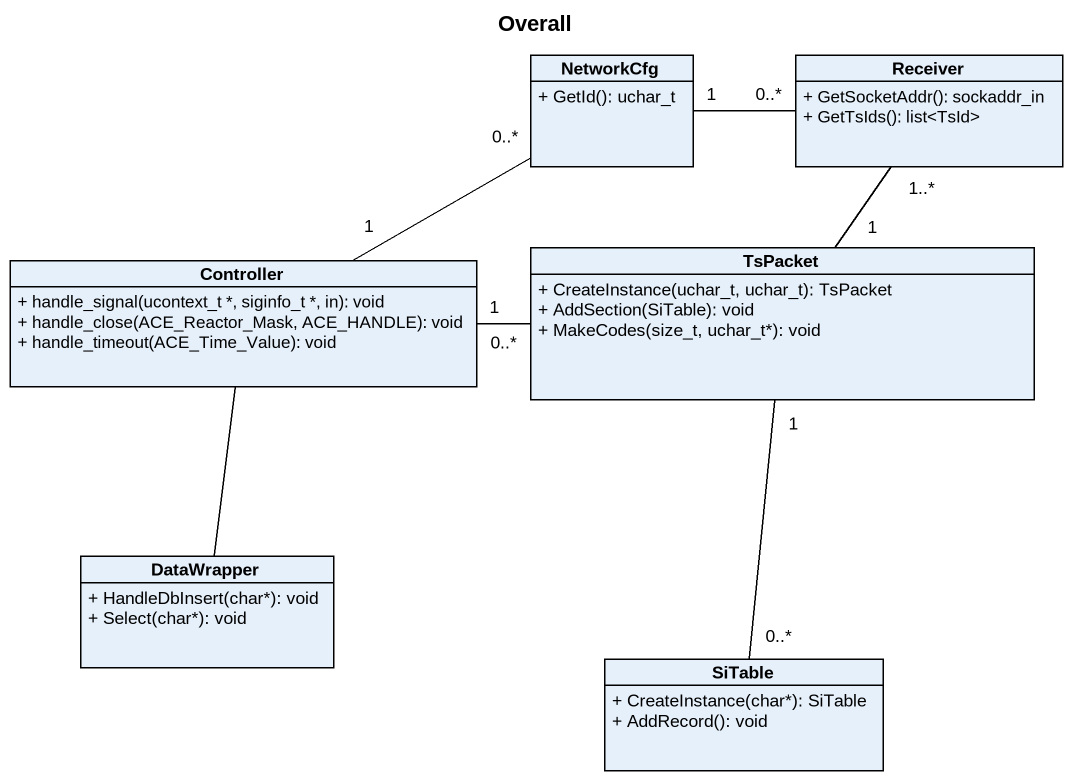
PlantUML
@startuml
title Overall
hide circle
hide empty members
skinparam classAttributeIconSize 0
class NetworkCfg {
  + GetId(): uchar_t
}
class Receiver {
  + GetSocketAddr(): sockaddr_in
  + GetTsIds(): list<TsId>
}
class TsPacket {
  + CreateInstance(uchar_t, uchar_t): TsPacket
  + AddSection(SiTable): void
  + MakeCodes(size_t, uchar_t*): void
}
class Controller {
  + handle_signal(ucontext_t *, siginfo_t *, in): void
  + handle_close(ACE_Reactor_Mask, ACE_HANDLE): void
  + handle_timeout(ACE_Time_Value): void
}
class DataWrapper {
  + HandleDbInsert(char*): void
  + Select(char*): void
}
class SiTable {
  + CreateInstance(char*): SiTable
  + AddRecord(): void
}
NetworkCfg "1" -right- "0..*" Receiver
TsPacket "1" -up- "1..*" Receiver
TsPacket "1" -- "0..*" SiTable
Controller "1" -right- "0..*" NetworkCfg
Controller "1" -right- "0..*" TsPacket
Controller -- DataWrapper
@enduml
